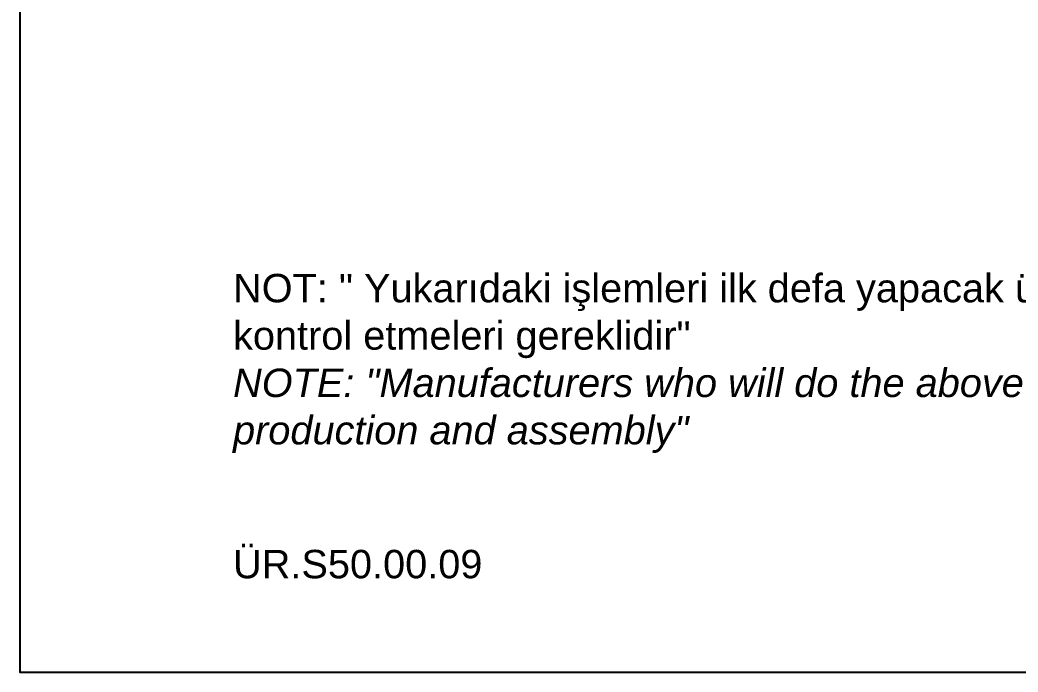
# Model space of a CAD drawing. Header units: millimetres. Extents: x 221 to 2771, y 196 to 840.
# Drawn here: x 461.3 to 531.6, y 542.6 to 588.5 of the extents above; entities that cross this region are included whole.
import ezdxf

# ---------------------------------------------------------------- set-up
doc = ezdxf.new("R2010")
doc.units = ezdxf.units.MM
doc.layers.add('antet_k', color=7, linetype='Continuous')
doc.styles.get("Standard").update_dxf_attribs({"font": 'arial.ttf'})

# ---------------------------------------------------------------- blocks, each defined once
blk = doc.blocks.new('Rev.No.1A')
at = {"insert": (-570.016, 4668.216), "char_height": 2, "width": 54.44786, "attachment_point": 1}
blk.add_mtext('{\\C7;ÜR.S50.00.09}', dxfattribs=at)
blk = doc.blocks.new('S1.A')
at = {"color": 252}
blk.add_lwpolyline([(2269.172, -494.126), (2269.172, -791.126), (2479.168, -791.126), (2479.168, -494.126)], close=True, dxfattribs=at)
blk.add_blockref('Rev.No.1A', (2854.184, -5450.741))
blk = doc.blocks.new('S50_SYF1')
at = {"layer": 'antet_k', "color": 0}
blk.add_blockref('S1.A', (-1500.922, 2845.514), dxfattribs=at)

msp = doc.modelspace()

# ---------------------------------------------------------------- block references
msp.add_blockref('S50_SYF1', (-306.931, -1511.773))

# ---------------------------------------------------------------- texts
at = {"color": 7, "transparency": 33554687, "insert": (476.316, 570.647), "char_height": 2, "width": 180.5218, "attachment_point": 1}
msp.add_mtext('{\\fArial|b0|i0|c1|p0;{\\C256;NOT: " Yukarıdaki işlemleri ilk defa yapacak üreticilerin, önce 1 adet numune üzerinden üretimlerini gerçekleştirmeleri, üretimlerini ve montajlarını kontrol etmeleri gereklidir"\\P\\fArial|b0|i1|c1|p0;NOTE: "Manufacturers who will do the above operations for the first time need to first carry out their production on one sample, check their production and assembly"}}', dxfattribs=at)

doc.saveas('drawing.dxf')
